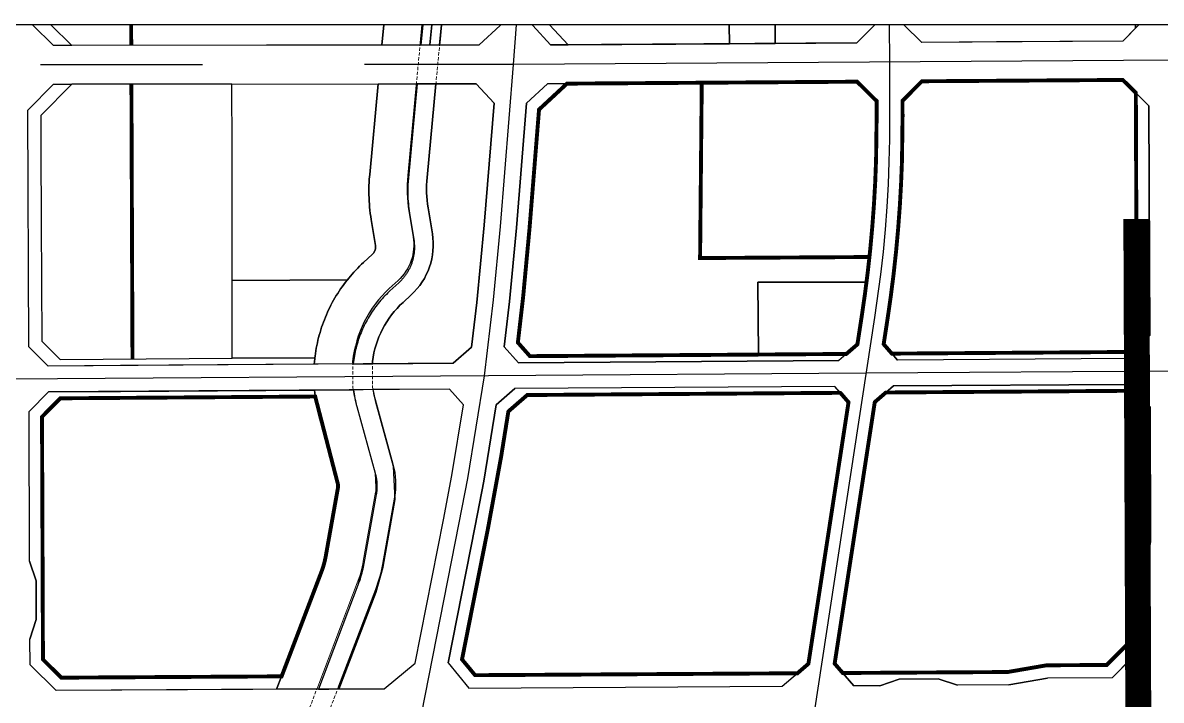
# Model space of a CAD drawing. Header units: inches. Extents: x 14633 to 228805, y -943 to 210487.
# Drawn here: x 216483 to 217361, y 206895 to 207418 of the extents above; entities that cross this region are included whole.
import ezdxf

# ---------------------------------------------------------------- set-up
doc = ezdxf.new("R2010")
doc.units = ezdxf.units.IN
doc.header["$LTSCALE"] = 10
doc.header["$MEASUREMENT"] = 0
doc.linetypes.add('CENTER', pattern=[2, 1.25, -0.25, 0.25, -0.25])
doc.linetypes.add('DASHED', pattern=[0.75, 0.5, -0.25])
for name, color, linetype in [('110kV顺源线', 1, 'Continuous'), ('1河流-岸线', 4, 'Continuous'), ('1道路中线', 7, 'CENTER'), ('1道路红线', 7, 'Continuous'), ('80m线', 7, 'DASHED'), ('B-C2', 220, 'Continuous'), ('B-E1', 151, 'Continuous'), ('B-G12', 102, 'Continuous'), ('B-G22', 122, 'Continuous'), ('B-R21', 51, 'Continuous'), ('B-R22', 21, 'Continuous'), ('B-R24', 72, 'Continuous'), ('bo', 1, 'Continuous'), ('Error_Layer', 7, 'Continuous'), ('g规划电缆隧道', 1, 'Continuous')]:
    doc.layers.add(name, color=color, linetype=linetype)

msp = doc.modelspace()

# ---------------------------------------------------------------- linework, layer by layer
at = {"layer": '110kV顺源线', "color": 8}
msp.add_line((218880.82, 207416.82), (213834.82, 207416.82), dxfattribs=at)
at = {"layer": '1河流-岸线', "color": 8, "linetype": 'DASHED', "lineweight": 5, "ltscale": 0.5}
for p, q in [((216789.7, 207402.93), (216786.88, 207372.93)), ((216804.77, 207402.95), (216801.95, 207372.95)), ((216737.54, 207156.73), (216737.68, 207136.73)), ((216752.81, 207156.84), (216752.95, 207136.84)), ((216710.58, 206905.6), (216695.31, 206865.51)), ((216726.67, 206905.7), (216711.4, 206865.61))]:
    msp.add_line(p, q, dxfattribs=at)
at = {"layer": '1河流-岸线', "color": 8, "lineweight": 5}
for points in [[(216789.7, 207402.93), (216791, 207416.82)], [(216804.77, 207402.95), (216806.07, 207416.82)], [(216710.58, 206905.6), (216732.62, 206963.48)], [(216726.67, 206905.7), (216748.67, 206963.48)]]:
    msp.add_lwpolyline(points, dxfattribs=at)
for points in [[(216737.54, 207156.73, -0.182879), (216765.8, 207213.03), (216772.61, 207219.29, 0.252158), (216784.23, 207252.9), (216780.97, 207272.99, -0.063761), (216780.05, 207300.28), (216786.88, 207372.93)], [(216752.81, 207156.84, -0.176378), (216776.41, 207202.41), (216782.76, 207208.25, 0.252158), (216799.04, 207255.3), (216795.77, 207275.39, -0.063761), (216794.98, 207298.87), (216801.95, 207372.95)], [(216710.58, 206905.6), (216741.13, 206985.83, 0.046861), (216745.74, 207002.5), (216755.24, 207055.76, 0.111846), (216754.48, 207072.31), (216740.26, 207123.88, -0.036857), (216737.72, 207136.73, -0.036857)], [(216726.67, 206905.7), (216755.14, 206980.49, 0.046861), (216760.51, 206999.87), (216769.81, 207052.01, 0.111846), (216768.64, 207077.39), (216754.88, 207127.28, -0.032583), (216752.91, 207136.84, -0.032583)]]:
    msp.add_lwpolyline(points, format="xyb", dxfattribs=at)
at = {"layer": '1道路中线', "color": 8, "ltscale": 50}
msp.add_line((216861.57, 207386.19), (216864.02, 207416.82), dxfattribs=at)
at = {"layer": '1道路中线', "color": 8, "ltscale": 50, "flags": 128}
for points in [[(218371.72, 207396.44), (217371.75, 207389.42), (216861.57, 207386.19), (216471.75, 207385.72), (216292.14, 207385.51), (216285.16, 207385.56), (216278.18, 207385.74), (216271.2, 207386.03), (216264.23, 207386.45), (216257.27, 207386.99), (216250.32, 207387.65), (216243.38, 207388.43), (216236.46, 207389.34), (216229.56, 207390.36), (216222.67, 207391.5), (216215.8, 207392.77), (216208.96, 207394.15), (216202.14, 207395.65), (216195.35, 207397.28), (216188.59, 207399.02), (216181.86, 207400.87), (216175.17, 207402.85), (216168.51, 207404.94), (216158.71, 207408.25), (216134.39, 207416.82)], [(216839.3, 207145.61), (216846.2, 207204.31), (216851.56, 207261.05), (216861.57, 207386.19)], [(216790.58, 206884.25), (216819.84, 207032.09), (216826.33, 207066.4), (216839.36, 207145.61)]]:
    msp.add_lwpolyline(points, dxfattribs=at)
at = {"layer": '1道路中线', "color": 8, "ltscale": 50}
for points in [[(217151.59, 207416.82), (217151.7, 207387.96), (217151.85, 207345.92), (217151.76, 207328.47), (217151.37, 207311.02), (217150.67, 207293.58), (217149.67, 207276.15), (217148.37, 207258.75), (217146.76, 207241.37), (217144.84, 207224.02), (217140.31, 207190.73), (217093.61, 206886.06), (217094.72, 206387.23)], [(218372.67, 207156.38), (217372.7, 207149.36), (217133.71, 207147.68), (216842.32, 207145.63), (216472.71, 207143.04)]]:
    msp.add_lwpolyline(points, dxfattribs=at)
at = {"layer": '1道路红线', "color": 8}
for p, q in [((216506.69, 207400.77), (216490.56, 207416.82)), ((216506.69, 207400.77), (216490.56, 207416.82)), ((216851.43, 207416.13), (216835.23, 207401.16)), ((216851.48, 207416.82), (216851.43, 207416.13)), ((216876.5, 207416.08), (216876.56, 207416.82)), ((216876.5, 207416.08), (216876.56, 207416.82)), ((216890.31, 207401.23), (216876.5, 207416.08)), ((216890.31, 207401.23), (216876.5, 207416.08)), ((217140.52, 207416.82), (217126.64, 207402.8)), ((217140.52, 207416.82), (217126.64, 207402.8)), ((217176.64, 207403.13), (217162.81, 207416.82)), ((217331.69, 207404.16), (217344.22, 207416.82)), ((217126.64, 207402.8), (216890.31, 207401.23)), ((217126.64, 207402.8), (216890.31, 207401.23)), ((217331.69, 207404.16), (217176.64, 207403.13)), ((216835.23, 207401.16), (216506.69, 207400.77)), ((216486.89, 207350.74), (216506.81, 207370.77)), ((216486.89, 207350.74), (216506.81, 207370.77)), ((216506.81, 207370.77), (216832.83, 207371.15)), ((216832.83, 207371.15), (216846.63, 207356.22)), ((216871.71, 207356.16), (216887.9, 207371.21)), ((216887.9, 207371.21), (217126.75, 207372.8)), ((217126.75, 207372.8), (217141.81, 207357.9)), ((217161.81, 207358.03), (217176.75, 207373.13)), ((217331.81, 207374.16), (217176.75, 207373.13)), ((217331.81, 207374.16), (217351.88, 207354.29)), ((216487.61, 207168.14), (216486.89, 207350.74)), ((216487.61, 207168.14), (216486.89, 207350.74)), ((216846.63, 207356.22), (216839.09, 207261.96)), ((217141.81, 207357.9), (217141.85, 207345.88)), ((217161.81, 207358.03), (217161.85, 207345.96)), ((217352.59, 207176.72), (217351.88, 207354.28)), ((217130.43, 207192.25), (217127.01, 207169.97)), ((217150.2, 207189.22), (217147.27, 207170.12)), ((217335.16, 207159.09), (217352.59, 207176.72)), ((216502.67, 207153.25), (216487.61, 207168.14)), ((216502.67, 207153.25), (216487.61, 207168.14)), ((216829.31, 207167.92), (216815.18, 207155.44)), ((216865.43, 207155.8), (216854.53, 207168.1)), ((217127.01, 207169.97), (217112.62, 207157.53)), ((217147.27, 207170.12), (217157.87, 207157.85)), ((217112.62, 207157.53), (216865.43, 207155.8)), ((217335.16, 207159.09), (217157.87, 207157.85)), ((216815.18, 207155.44), (216502.67, 207153.25)), ((217335.24, 207139.09), (217154.8, 207137.83)), ((217335.24, 207139.09), (217352.81, 207121.72)), ((216502.75, 207133.25), (216487.81, 207118.14)), ((216502.75, 207133.25), (216487.81, 207118.14)), ((216812.38, 207135.42), (216502.75, 207133.25)), ((216823.05, 207123.15), (216812.38, 207135.42)), ((216848.36, 207123.32), (216862.67, 207135.78)), ((217109.55, 207137.51), (216862.67, 207135.78)), ((217120.15, 207125.24), (217109.55, 207137.51)), ((217154.8, 207137.83), (217140.41, 207125.38)), ((217120.15, 207125.24), (217089.2, 206923.32)), ((217140.41, 207125.38), (217109.45, 206923.44)), ((217353.22, 207017.61), (217352.81, 207121.72)), ((216488.27, 207002.44), (216487.81, 207118.14)), ((216488.27, 207002.44), (216487.81, 207118.14)), ((216785.67, 206923.82), (216807.59, 207034.57)), ((217353.22, 207017.61), (217348.34, 206988.17)), ((216488.27, 207002.44), (216493.33, 206987.46)), ((216493.33, 206987.46), (216493.45, 206957.46)), ((217348.54, 206937.58), (217348.34, 206988.17)), ((216493.45, 206957.46), (216488.51, 206942.44)), ((216488.59, 206922.45), (216488.51, 206942.44)), ((216488.59, 206922.45), (216488.51, 206942.44)), ((217323.64, 206912.43), (217348.54, 206937.58)), ((216488.59, 206922.45), (216508.67, 206902.56)), ((216488.59, 206922.45), (216508.67, 206902.56)), ((216761.79, 206904.08), (216785.67, 206923.82)), ((216811.18, 206923.97), (216827.3, 206904.47)), ((217069.05, 206905.91), (217089.2, 206923.32)), ((217109.45, 206923.44), (217124.3, 206906.24)), ((217144.3, 206906.36), (217159.24, 206911.45)), ((217159.24, 206911.45), (217189.27, 206911.63)), ((217189.27, 206911.63), (217204.3, 206906.72)), ((217243.81, 206906.96), (217273.81, 206912.14)), ((217323.64, 206912.43), (217273.81, 206912.14)), ((216761.79, 206904.08), (216508.67, 206902.56)), ((216827.3, 206904.47), (217069.05, 206905.91)), ((217144.3, 206906.36), (217124.3, 206906.24)), ((217243.81, 206906.96), (217204.3, 206906.72))]:
    msp.add_line(p, q, dxfattribs=at)
for points in [[(216854.53, 207168.1), (216858.63, 207202.99), (216864.01, 207259.96), (216871.71, 207356.16)], [(217141.85, 207345.88), (217141.41, 207312.62), (217140.75, 207295.36), (217139.78, 207278.11), (217138.51, 207260.88), (217136.94, 207243.67), (217135.07, 207226.49), (217132.9, 207209.35), (217130.43, 207192.25)], [(217150.2, 207189.22), (217152.71, 207206.66), (217154.93, 207224.15), (217156.84, 207241.68), (217158.44, 207259.23), (217159.74, 207276.81), (217160.72, 207294.41), (217161.41, 207312.03), (217161.85, 207345.96)], [(216839.09, 207261.96), (216833.42, 207202.37), (216829.31, 207167.92)], [(216807.59, 207034.57), (216814.03, 207068.65), (216823.05, 207123.15)], [(216811.18, 206923.97), (216832.12, 207029.71), (216838.64, 207064.23), (216848.36, 207123.32)]]:
    msp.add_lwpolyline(points, dxfattribs=at)
at = {"layer": '80m线', "color": 8, "ltscale": 150, "const_width": 3, "flags": 128}
for points in [[(216566.69, 207400.84), (216566.63, 207416.82)], [(216567.65, 207158.7), (216566.81, 207370.84)]]:
    msp.add_lwpolyline(points, dxfattribs=at)
at = {"layer": 'B-C2', "color": 8}
msp.add_lwpolyline([(217341.64, 207416.82), (217341.65, 207414.22), (217331.69, 207404.16), (217234.43, 207403.51), (217176.64, 207403.13), (217162.81, 207416.82)], dxfattribs=at)
at = {"layer": 'B-E1', "color": 8}
for points in [[(216791, 207416.82), (216789.54, 207401.27), (216797.08, 207401.28), (216798.54, 207416.82)], [(216798.54, 207416.82), (216797.08, 207401.28), (216804.61, 207401.29), (216806.07, 207416.82)]]:
    msp.add_lwpolyline(points, dxfattribs=at)
for points in [[(216801.77, 207371.12), (216786.71, 207371.1), (216780.05, 207300.28, 0.063761), (216780.97, 207272.99), (216784.23, 207252.9, -0.252158), (216772.61, 207219.29), (216765.8, 207213.03, 0.182879), (216737.54, 207156.73), (216737.55, 207154.9), (216752.82, 207155), (216752.81, 207156.84, -0.176378), (216776.41, 207202.41), (216782.76, 207208.25, 0.252158), (216799.04, 207255.3), (216795.77, 207275.39, -0.063761), (216794.98, 207298.87)], [(216738.2, 207134.9, 0.036857), (216740.74, 207122.05), (216754.96, 207070.48), (216755.73, 207053.93), (216746.23, 207000.67), (216741.61, 206984), (216711.06, 206903.77), (216719.11, 206903.82), (216727.15, 206903.87), (216755.63, 206978.66), (216760.99, 206998.04), (216770.29, 207050.18), (216769.12, 207075.56), (216755.37, 207125.45), (216753.39, 207135.01), (216745.75, 207134.95)]]:
    msp.add_lwpolyline(points, format="xyb", close=True, dxfattribs=at)
at = {"layer": 'B-G12', "color": 8}
for points in [[(216504.73, 207416.82), (216520.85, 207400.78), (216506.69, 207400.77), (216490.56, 207416.82)], [(216791.66, 207416.82), (216790.18, 207401.1), (216760.04, 207401.07), (216761.52, 207416.82)], [(216806.07, 207416.82), (216804.77, 207402.95), (216804.59, 207401.12), (216835.23, 207401.16), (216851.43, 207416.13), (216851.48, 207416.82)], [(216876.56, 207416.82), (216876.5, 207416.08), (216890.31, 207401.23), (216903.87, 207401.32), (216889.47, 207416.82)]]:
    msp.add_lwpolyline(points, dxfattribs=at)
for points in [[(216520.93, 207370.78), (216496.91, 207346.63), (216497.01, 207320.84), (216497.23, 207264.18), (216497.6, 207172.33), (216511.77, 207158.31), (216644.68, 207159.25), (216708.37, 207159.69), (216708.27, 207158.83), (216708.06, 207156.76), (216707.88, 207154.69), (216558.3, 207153.64), (216502.67, 207153.25), (216487.61, 207168.14), (216486.89, 207350.74), (216506.81, 207370.77)], [(216787.36, 207371.1), (216780.53, 207298.45), (216780.29, 207295.47), (216780.19, 207293.6), (216780.11, 207291.72), (216780.07, 207289.85), (216780.06, 207287.97), (216780.08, 207286.09), (216780.14, 207284.22), (216780.23, 207282.34), (216780.35, 207280.47), (216780.51, 207278.6), (216780.69, 207276.74), (216780.91, 207274.87), (216781.16, 207273.01), (216781.45, 207271.16), (216784.71, 207251.07), (216784.87, 207250.03), (216784.95, 207249.38), (216785.02, 207248.73), (216785.08, 207248.07), (216785.12, 207247.42), (216785.16, 207246.77), (216785.18, 207246.11), (216785.19, 207245.46), (216785.2, 207244.81), (216785.19, 207244.15), (216785.16, 207243.5), (216785.13, 207242.84), (216785.09, 207242.19), (216785.03, 207241.54), (216784.96, 207240.89), (216784.89, 207240.24), (216784.8, 207239.59), (216784.7, 207238.94), (216784.58, 207238.3), (216784.46, 207237.66), (216784.32, 207237.01), (216784.18, 207236.38), (216784.02, 207235.74), (216783.85, 207235.11), (216783.67, 207234.48), (216783.48, 207233.85), (216783.28, 207233.23), (216783.07, 207232.61), (216782.85, 207232), (216782.62, 207231.38), (216782.37, 207230.78), (216782.12, 207230.17), (216781.85, 207229.58), (216781.58, 207228.98), (216781.29, 207228.39), (216780.99, 207227.81), (216780.69, 207227.23), (216780.37, 207226.66), (216780.05, 207226.09), (216779.71, 207225.53), (216779.36, 207224.97), (216779.01, 207224.42), (216778.64, 207223.88), (216778.27, 207223.34), (216777.89, 207222.81), (216777.49, 207222.29), (216777.09, 207221.77), (216776.68, 207221.26), (216776.26, 207220.76), (216775.83, 207220.27), (216775.4, 207219.78), (216774.95, 207219.3), (216774.5, 207218.83), (216774.03, 207218.36), (216773.56, 207217.91), (216773.09, 207217.46), (216766.28, 207211.2), (216764.64, 207209.65), (216763.53, 207208.56), (216762.45, 207207.45), (216761.38, 207206.32), (216760.33, 207205.18), (216759.3, 207204.01), (216758.3, 207202.83), (216757.31, 207201.63), (216756.34, 207200.41), (216755.4, 207199.18), (216754.48, 207197.93), (216753.58, 207196.66), (216752.7, 207195.38), (216751.84, 207194.09), (216751.01, 207192.78), (216750.2, 207191.45), (216749.41, 207190.11), (216748.65, 207188.76), (216747.91, 207187.39), (216747.19, 207186.01), (216746.5, 207184.62), (216745.84, 207183.22), (216745.19, 207181.81), (216744.57, 207180.38), (216743.98, 207178.95), (216743.41, 207177.5), (216742.87, 207176.04), (216742.36, 207174.58), (216741.86, 207173.11), (216741.4, 207171.62), (216740.96, 207170.13), (216740.55, 207168.64), (216740.16, 207167.13), (216739.8, 207165.62), (216739.46, 207164.1), (216739.16, 207162.58), (216738.88, 207161.05), (216738.62, 207159.52), (216738.39, 207157.98), (216738.19, 207156.44), (216738.02, 207154.9), (216707.88, 207154.69), (216708.06, 207156.76), (216708.27, 207158.83), (216708.37, 207159.69), (216708.51, 207160.89), (216708.8, 207162.94), (216709.12, 207165), (216709.47, 207167.04), (216709.86, 207169.08), (216710.29, 207171.12), (216710.75, 207173.14), (216711.24, 207175.16), (216711.78, 207177.17), (216712.34, 207179.16), (216712.94, 207181.15), (216713.58, 207183.13), (216714.25, 207185.09), (216714.95, 207187.05), (216715.69, 207188.99), (216716.47, 207190.92), (216717.27, 207192.83), (216718.11, 207194.73), (216718.98, 207196.62), (216719.89, 207198.49), (216720.82, 207200.34), (216721.79, 207202.18), (216722.8, 207204), (216723.83, 207205.8), (216724.89, 207207.58), (216725.99, 207209.35), (216727.11, 207211.09), (216728.27, 207212.82), (216729.46, 207214.52), (216730.67, 207216.2), (216731.92, 207217.87), (216733.19, 207219.51), (216733.48, 207219.87), (216734.49, 207221.13), (216735.82, 207222.72), (216737.18, 207224.29), (216738.57, 207225.84), (216739.98, 207227.36), (216741.42, 207228.86), (216742.88, 207230.33), (216744.37, 207231.78), (216745.97, 207233.28), (216752.78, 207239.54), (216752.96, 207239.72), (216753.15, 207239.91), (216753.32, 207240.1), (216753.49, 207240.3), (216753.66, 207240.5), (216753.81, 207240.72), (216753.96, 207240.93), (216754.1, 207241.15), (216754.23, 207241.38), (216754.36, 207241.61), (216754.47, 207241.84), (216754.58, 207242.08), (216754.68, 207242.32), (216754.77, 207242.57), (216754.85, 207242.82), (216754.93, 207243.07), (216754.99, 207243.32), (216755.05, 207243.58), (216755.1, 207243.84), (216755.13, 207244.09), (216755.16, 207244.35), (216755.18, 207244.62), (216755.19, 207244.88), (216755.2, 207245.14), (216755.19, 207245.4), (216755.17, 207245.66), (216755.15, 207245.92), (216755.1, 207246.26), (216751.84, 207266.35), (216751.47, 207268.72), (216751.15, 207271.1), (216750.87, 207273.48), (216750.63, 207275.87), (216750.43, 207278.26), (216750.28, 207280.66), (216750.16, 207283.05), (216750.09, 207285.45), (216750.06, 207287.85), (216750.07, 207290.25), (216750.13, 207292.65), (216750.22, 207295.05), (216750.36, 207297.45), (216750.66, 207301.26), (216757.22, 207371.06)], [(216881.37, 207351.48), (216902.7, 207371.31), (216887.9, 207371.21), (216871.71, 207356.16), (216864.01, 207259.96), (216858.63, 207202.99), (216854.53, 207168.1), (216865.43, 207155.8), (217112.62, 207157.53), (217118.45, 207162.57), (216874.3, 207160.86), (216864.99, 207171.38), (216868.58, 207201.93), (216873.97, 207259.09)], [(217342.63, 207166.65), (217335.16, 207159.09), (217157.87, 207157.85), (217153.58, 207162.82), (217333.06, 207164.08), (217342.6, 207173.73)], [(217335.24, 207139.09), (217342.77, 207131.65), (217342.8, 207124.59), (217333.2, 207134.08), (217148.97, 207132.79), (217154.8, 207137.83)], [(216708.05, 207134.69), (216708.29, 207132.41), (216708.54, 207130.35), (216708.63, 207129.69), (216511.94, 207128.31), (216497.83, 207114.05), (216498.57, 206926.63), (216512.76, 206912.59), (216682.71, 206913.6), (216678.89, 206903.58), (216508.67, 206902.56), (216488.59, 206922.45), (216488.51, 206942.44), (216493.45, 206957.46), (216493.33, 206987.46), (216488.27, 207002.44), (216487.81, 207118.14), (216502.75, 207133.25), (216558.3, 207133.64)], [(216738.2, 207134.9), (216738.5, 207132.68), (216738.74, 207131.15), (216739.01, 207129.62), (216739.3, 207128.09), (216739.62, 207126.57), (216739.97, 207125.06), (216740.34, 207123.55), (216740.74, 207122.05), (216754.96, 207070.48), (216755.21, 207069.52), (216755.36, 207068.88), (216755.51, 207068.24), (216755.63, 207067.6), (216755.75, 207066.96), (216755.86, 207066.31), (216755.95, 207065.66), (216756.04, 207065.01), (216756.11, 207064.36), (216756.17, 207063.71), (216756.22, 207063.06), (216756.26, 207062.4), (216756.29, 207061.75), (216756.3, 207061.1), (216756.31, 207060.44), (216756.3, 207059.79), (216756.28, 207059.13), (216756.25, 207058.48), (216756.21, 207057.83), (216756.16, 207057.17), (216756.1, 207056.52), (216756.02, 207055.87), (216755.93, 207055.22), (216755.84, 207054.58), (216755.73, 207053.93), (216746.23, 207000.67), (216745.69, 206997.93), (216745.35, 206996.35), (216744.98, 206994.78), (216744.58, 206993.21), (216744.15, 206991.66), (216743.7, 206990.11), (216743.21, 206988.57), (216742.71, 206987.03), (216742.17, 206985.51), (216741.61, 206984), (216711.06, 206903.77), (216678.89, 206903.58), (216682.71, 206913.6), (216713.57, 206994.67), (216713.95, 206995.7), (216714.31, 206996.72), (216714.66, 206997.76), (216714.98, 206998.8), (216715.29, 206999.85), (216715.58, 207000.9), (216715.85, 207001.96), (216716.1, 207003.02), (216716.33, 207004.08), (216716.69, 207005.94), (216726.19, 207059.2), (216726.23, 207059.46), (216726.27, 207059.72), (216726.29, 207059.98), (216726.3, 207060.24), (216726.31, 207060.5), (216726.31, 207060.76), (216726.29, 207061.02), (216726.27, 207061.29), (216726.24, 207061.55), (216726.2, 207061.8), (216726.15, 207062.06), (216726.04, 207062.51), (216711.82, 207114.07), (216711.29, 207116.08), (216710.79, 207118.1), (216710.32, 207120.12), (216709.9, 207122.15), (216709.5, 207124.19), (216709.14, 207126.24), (216708.82, 207128.29), (216708.63, 207129.69), (216708.54, 207130.35), (216708.29, 207132.41), (216708.05, 207134.69)], [(216838.64, 207064.23), (216832.12, 207029.71), (216811.18, 206923.97), (216827.3, 206904.47), (217069.05, 206905.91), (217080.71, 206915.98), (216831.99, 206914.5), (216821.92, 206926.68), (216841.93, 207027.81), (216848.48, 207062.49), (216857.64, 207118.14), (216872.23, 207130.84), (217113.85, 207132.54), (217109.55, 207137.51), (216862.67, 207135.78), (216848.36, 207123.32)], [(217338.58, 206927.52), (217323.64, 206912.43), (217273.81, 206912.14), (217243.81, 206906.96), (217204.3, 206906.72), (217189.27, 206911.63), (217159.24, 206911.45), (217144.3, 206906.36), (217124.3, 206906.24), (217115.71, 206916.19), (217242.92, 206916.95), (217272.92, 206922.13), (217319.44, 206922.41), (217338.52, 206941.68)]]:
    msp.add_lwpolyline(points, close=True, dxfattribs=at)
for points in [[(216846.63, 207356.22), (216832.83, 207371.15), (216801.77, 207371.12), (216794.98, 207298.87, 0.063761), (216795.77, 207275.39), (216799.04, 207255.3, -0.252158), (216782.76, 207208.25), (216776.41, 207202.41, 0.176378), (216752.81, 207156.84), (216752.82, 207155), (216815.18, 207155.44), (216829.31, 207167.92), (216833.42, 207202.37), (216839.09, 207261.96)], [(216823.05, 207123.15), (216812.38, 207135.42), (216753.18, 207135.01, 0.026405), (216754.88, 207127.28), (216768.64, 207077.39, -0.111846), (216769.81, 207052.01), (216760.51, 206999.87, -0.046861), (216755.14, 206980.49), (216726.67, 206905.7), (216725.97, 206903.86), (216761.79, 206904.08), (216785.67, 206923.82), (216807.59, 207034.57), (216814.03, 207068.65)]]:
    msp.add_lwpolyline(points, format="xyb", close=True, dxfattribs=at)
at = {"layer": 'B-G22', "color": 8}
msp.add_lwpolyline([(217344.22, 207416.82), (217341.65, 207414.22), (217341.64, 207416.82)], dxfattribs=at)
for points in [[(217341.85, 207364.22), (217351.88, 207354.29), (217352.59, 207176.72), (217342.63, 207166.65), (217342.6, 207173.73)], [(217342.8, 207124.59), (217342.77, 207131.65), (217352.81, 207121.72), (217353.22, 207017.61), (217348.34, 206988.17), (217348.54, 206937.58), (217338.58, 206927.52), (217338.52, 206941.68), (217338.33, 206988.98), (217343.22, 207018.42)]]:
    msp.add_lwpolyline(points, close=True, dxfattribs=at)
at = {"layer": 'B-R21', "color": 8}
msp.add_lwpolyline([(216761.52, 207416.82), (216760.04, 207401.07), (216520.85, 207400.78), (216504.73, 207416.82)], dxfattribs=at)
for points in [[(216644.49, 207320.93), (216644.43, 207370.93), (216520.93, 207370.78), (216496.91, 207346.63), (216497.01, 207320.84), (216497.23, 207264.18), (216497.6, 207172.33), (216511.77, 207158.31), (216644.68, 207159.25), (216644.61, 207219.25)], [(217050.6, 207162.1), (217050.21, 207217.9), (217133.98, 207217.92), (217133.98, 207217.92), (217135.07, 207226.49), (217136.94, 207243.67), (217138.51, 207260.88), (217139.78, 207278.11), (217140.75, 207295.36), (217141.41, 207312.62), (217141.85, 207345.88), (217141.81, 207357.9), (217126.75, 207372.8), (216902.7, 207371.31), (216881.37, 207351.48), (216873.97, 207259.09), (216868.58, 207201.93), (216864.99, 207171.38), (216874.3, 207160.86)], [(217331.81, 207374.16), (217341.85, 207364.22), (217342.6, 207173.73), (217333.06, 207164.08), (217153.58, 207162.82), (217147.27, 207170.12), (217150.2, 207189.22), (217152.71, 207206.66), (217154.93, 207224.15), (217156.84, 207241.68), (217158.44, 207259.23), (217159.74, 207276.81), (217160.72, 207294.41), (217161.41, 207312.03), (217161.85, 207345.96), (217161.81, 207358.03), (217176.75, 207373.13)], [(216872.23, 207130.84), (216857.64, 207118.14), (216848.48, 207062.49), (216841.93, 207027.81), (216821.92, 206926.68), (216831.99, 206914.5), (217080.71, 206915.98), (217089.2, 206923.32), (217120.15, 207125.24), (217113.85, 207132.54)], [(217148.97, 207132.79), (217333.2, 207134.08), (217342.8, 207124.59), (217343.22, 207018.42), (217338.33, 206988.98), (217338.52, 206941.68), (217319.44, 206922.41), (217272.92, 206922.13), (217242.92, 206916.95), (217115.71, 206916.19), (217109.45, 206923.44), (217140.41, 207125.38)], [(216682.71, 206913.6), (216512.76, 206912.59), (216498.57, 206926.63), (216497.83, 207114.05), (216511.94, 207128.31), (216708.63, 207129.69), (216708.82, 207128.29), (216709.14, 207126.24), (216709.5, 207124.19), (216709.9, 207122.15), (216710.32, 207120.12), (216710.79, 207118.1), (216711.29, 207116.08), (216711.82, 207114.07), (216726.04, 207062.51), (216726.15, 207062.06), (216726.2, 207061.8), (216726.24, 207061.55), (216726.27, 207061.29), (216726.29, 207061.02), (216726.31, 207060.76), (216726.31, 207060.5), (216726.3, 207060.24), (216726.29, 207059.98), (216726.27, 207059.72), (216726.23, 207059.46), (216726.19, 207059.2), (216716.69, 207005.94), (216716.33, 207004.08), (216716.1, 207003.02), (216715.85, 207001.96), (216715.58, 207000.9), (216715.29, 206999.85), (216714.98, 206998.8), (216714.66, 206997.76), (216714.31, 206996.72), (216713.95, 206995.7), (216713.57, 206994.67)]]:
    msp.add_lwpolyline(points, close=True, dxfattribs=at)
at = {"layer": 'B-R22', "color": 8}
for points in [[(216889.47, 207416.82), (216903.87, 207401.32), (217028.25, 207402.14), (217028.15, 207416.82)], [(217028.15, 207416.82), (217028.25, 207402.14), (217063.49, 207402.38), (217063.43, 207416.82)], [(217063.43, 207416.82), (217063.49, 207402.38), (217126.64, 207402.8), (217140.52, 207416.82)]]:
    msp.add_lwpolyline(points, dxfattribs=at)
msp.add_lwpolyline([(217118.45, 207162.57), (217127.01, 207169.97), (217133.98, 207217.92), (217050.21, 207217.9), (217050.6, 207162.1)], close=True, dxfattribs=at)
at = {"layer": 'B-R24', "color": 8}
for points in [[(216757.22, 207371.06), (216750.66, 207301.26), (216750.36, 207297.45), (216750.22, 207295.05), (216750.13, 207292.65), (216750.07, 207290.25), (216750.06, 207287.85), (216750.09, 207285.45), (216750.16, 207283.05), (216750.28, 207280.66), (216750.43, 207278.26), (216750.63, 207275.87), (216750.87, 207273.48), (216751.15, 207271.1), (216751.47, 207268.72), (216751.84, 207266.35), (216755.1, 207246.26), (216755.15, 207245.92), (216755.17, 207245.66), (216755.19, 207245.4), (216755.2, 207245.14), (216755.19, 207244.88), (216755.18, 207244.62), (216755.16, 207244.35), (216755.13, 207244.09), (216755.1, 207243.84), (216755.05, 207243.58), (216754.99, 207243.32), (216754.93, 207243.07), (216754.85, 207242.82), (216754.77, 207242.57), (216754.68, 207242.32), (216754.58, 207242.08), (216754.47, 207241.84), (216754.36, 207241.61), (216754.23, 207241.38), (216754.1, 207241.15), (216753.96, 207240.93), (216753.81, 207240.72), (216753.66, 207240.5), (216753.49, 207240.3), (216753.32, 207240.1), (216753.15, 207239.91), (216752.96, 207239.72), (216752.78, 207239.54), (216745.97, 207233.28), (216744.37, 207231.78), (216742.88, 207230.33), (216741.42, 207228.86), (216739.98, 207227.36), (216738.57, 207225.84), (216737.18, 207224.29), (216735.82, 207222.72), (216734.49, 207221.13), (216733.48, 207219.87), (216644.61, 207219.25), (216644.49, 207320.93), (216644.43, 207370.93)], [(216733.48, 207219.87), (216733.19, 207219.51), (216731.92, 207217.87), (216730.67, 207216.2), (216729.46, 207214.52), (216728.27, 207212.82), (216727.11, 207211.09), (216725.99, 207209.35), (216724.89, 207207.58), (216723.83, 207205.8), (216722.8, 207204), (216721.79, 207202.18), (216720.82, 207200.34), (216719.89, 207198.49), (216718.98, 207196.62), (216718.11, 207194.73), (216717.27, 207192.83), (216716.47, 207190.92), (216715.69, 207188.99), (216714.95, 207187.05), (216714.25, 207185.09), (216713.58, 207183.13), (216712.94, 207181.15), (216712.34, 207179.16), (216711.78, 207177.17), (216711.24, 207175.16), (216710.75, 207173.14), (216710.29, 207171.12), (216709.86, 207169.08), (216709.47, 207167.04), (216709.12, 207165), (216708.8, 207162.94), (216708.51, 207160.89), (216708.37, 207159.69), (216644.68, 207159.25), (216644.61, 207219.25)]]:
    msp.add_lwpolyline(points, close=True, dxfattribs=at)
at = {"layer": 'bo', "color": 8, "const_width": 3, "flags": 128}
for points in [[(217006.91, 207372), (217005.61, 207236.62), (217005.61, 207236.62), (217136.29, 207237.42), (217136.29, 207237.42), (217135.07, 207226.49), (217135.07, 207226.49), (217132.9, 207209.35), (217132.9, 207209.35), (217130.43, 207192.25), (217130.43, 207192.25), (217127.01, 207169.97), (217127.01, 207169.97), (217118.45, 207162.57), (217118.45, 207162.57), (216874.3, 207160.86), (216874.3, 207160.86), (216865.02, 207171.35), (216865.02, 207171.35), (216869.06, 207206.41), (216869.06, 207206.41), (216873.98, 207259.17), (216873.98, 207259.17), (216881.35, 207351.29), (216881.35, 207351.29), (216902.89, 207371.31), (216902.89, 207371.31), (217006.91, 207372)], [(217126.75, 207372.8), (217141.81, 207357.9), (217141.81, 207357.9), (217141.85, 207345.88), (217141.85, 207345.88), (217141.41, 207312.62), (217141.41, 207312.62), (217140.75, 207295.36), (217140.75, 207295.36), (217139.78, 207278.11), (217139.78, 207278.11), (217138.51, 207260.88), (217138.51, 207260.88), (217136.94, 207243.67), (217136.94, 207243.67), (217136.29, 207237.42), (217136.29, 207237.42), (217005.61, 207236.62), (217005.61, 207236.62), (217006.91, 207372), (217006.91, 207372), (217126.75, 207372.8)], [(217331.81, 207374.16), (217341.85, 207364.22), (217341.85, 207364.22), (217342.6, 207173.73), (217342.6, 207173.73), (217333.06, 207164.08), (217333.06, 207164.08), (217153.58, 207162.82), (217153.58, 207162.82), (217147.27, 207170.12), (217147.27, 207170.12), (217150.2, 207189.22), (217150.2, 207189.22), (217152.71, 207206.66), (217152.71, 207206.66), (217154.93, 207224.15), (217154.93, 207224.15), (217156.84, 207241.68), (217156.84, 207241.68), (217158.44, 207259.23), (217158.44, 207259.23), (217159.74, 207276.81), (217159.74, 207276.81), (217160.72, 207294.41), (217160.72, 207294.41), (217161.41, 207312.03), (217161.41, 207312.03), (217161.85, 207345.96), (217161.85, 207345.96), (217161.81, 207358.03), (217161.81, 207358.03), (217176.75, 207373.13), (217176.75, 207373.13), (217331.81, 207374.16)], [(217120.15, 207125.24), (217089.2, 206923.32), (217089.2, 206923.32), (217080.71, 206915.98), (217080.71, 206915.98), (216831.99, 206914.5), (216831.99, 206914.5), (216821.92, 206926.68), (216821.92, 206926.68), (216841.93, 207027.77), (216841.93, 207027.77), (216852.12, 207083.34), (216852.12, 207083.34), (216857.7, 207118.19), (216857.7, 207118.19), (216872.23, 207130.84), (216872.23, 207130.84), (217113.85, 207132.54), (217113.85, 207132.54), (217120.15, 207125.24)], [(217148.97, 207132.79), (217333.2, 207134.08), (217333.2, 207134.08), (217342.8, 207124.59), (217342.8, 207124.59), (217343.22, 207018.42), (217343.22, 207018.42), (217338.33, 206988.98), (217338.33, 206988.98), (217338.52, 206941.68), (217338.52, 206941.68), (217319.44, 206922.41), (217319.44, 206922.41), (217272.92, 206922.13), (217272.92, 206922.13), (217242.92, 206916.95), (217242.92, 206916.95), (217115.71, 206916.19), (217115.71, 206916.19), (217109.45, 206923.44), (217109.45, 206923.44), (217140.41, 207125.38), (217140.41, 207125.38), (217148.97, 207132.79)]]:
    msp.add_lwpolyline(points, close=True, dxfattribs=at)
msp.add_lwpolyline([(216498.57, 206926.63), (216497.83, 207114.05), (216511.94, 207128.31), (216708.62, 207129.69), (216726.04, 207062.51, -0.103947), (216726.19, 207059.2), (216716.69, 207005.94, -0.046859), (216713.57, 206994.67), (216682.71, 206913.6), (216512.76, 206912.59)], format="xyb", close=True, dxfattribs=at)
at = {"layer": 'Error_Layer', "color": 8}
for points in [[(216504.73, 207416.82), (216520.85, 207400.78), (216506.69, 207400.77), (216490.56, 207416.82)], [(216761.52, 207416.82), (216760.04, 207401.07), (216520.85, 207400.78), (216504.73, 207416.82)], [(216791.66, 207416.82), (216790.18, 207401.1), (216760.04, 207401.07), (216761.52, 207416.82)], [(216791, 207416.82), (216789.54, 207401.27), (216797.08, 207401.28), (216798.54, 207416.82)], [(216798.54, 207416.82), (216797.08, 207401.28), (216804.61, 207401.29), (216806.07, 207416.82)], [(216806.07, 207416.82), (216804.77, 207402.95), (216804.59, 207401.12), (216835.23, 207401.16), (216851.43, 207416.13), (216851.48, 207416.82)], [(216876.56, 207416.82), (216876.5, 207416.08), (216890.31, 207401.23), (216903.87, 207401.32), (216889.47, 207416.82)], [(216889.47, 207416.82), (216903.87, 207401.32), (217028.25, 207402.14), (217028.15, 207416.82)], [(217028.15, 207416.82), (217028.25, 207402.14), (217063.49, 207402.38), (217063.43, 207416.82)], [(217063.43, 207416.82), (217063.49, 207402.38), (217126.64, 207402.8), (217140.52, 207416.82)], [(217341.64, 207416.82), (217341.65, 207414.22), (217331.69, 207404.16), (217234.43, 207403.51), (217176.64, 207403.13), (217162.81, 207416.82)], [(217344.22, 207416.82), (217341.65, 207414.22), (217341.64, 207416.82)]]:
    msp.add_lwpolyline(points, dxfattribs=at)
for points in [[(216520.93, 207370.78), (216496.91, 207346.63), (216497.01, 207320.84), (216497.23, 207264.18), (216497.6, 207172.33), (216511.77, 207158.31), (216644.68, 207159.25), (216708.37, 207159.69), (216708.27, 207158.83), (216708.06, 207156.76), (216707.88, 207154.69), (216558.3, 207153.64), (216502.67, 207153.25), (216487.61, 207168.14), (216486.89, 207350.74), (216506.81, 207370.77)], [(216644.49, 207320.93), (216644.43, 207370.93), (216520.93, 207370.78), (216496.91, 207346.63), (216497.01, 207320.84), (216497.23, 207264.18), (216497.6, 207172.33), (216511.77, 207158.31), (216644.68, 207159.25), (216644.61, 207219.25)], [(216757.22, 207371.06), (216750.66, 207301.26), (216750.36, 207297.45), (216750.22, 207295.05), (216750.13, 207292.65), (216750.07, 207290.25), (216750.06, 207287.85), (216750.09, 207285.45), (216750.16, 207283.05), (216750.28, 207280.66), (216750.43, 207278.26), (216750.63, 207275.87), (216750.87, 207273.48), (216751.15, 207271.1), (216751.47, 207268.72), (216751.84, 207266.35), (216755.1, 207246.26), (216755.15, 207245.92), (216755.17, 207245.66), (216755.19, 207245.4), (216755.2, 207245.14), (216755.19, 207244.88), (216755.18, 207244.62), (216755.16, 207244.35), (216755.13, 207244.09), (216755.1, 207243.84), (216755.05, 207243.58), (216754.99, 207243.32), (216754.93, 207243.07), (216754.85, 207242.82), (216754.77, 207242.57), (216754.68, 207242.32), (216754.58, 207242.08), (216754.47, 207241.84), (216754.36, 207241.61), (216754.23, 207241.38), (216754.1, 207241.15), (216753.96, 207240.93), (216753.81, 207240.72), (216753.66, 207240.5), (216753.49, 207240.3), (216753.32, 207240.1), (216753.15, 207239.91), (216752.96, 207239.72), (216752.78, 207239.54), (216745.97, 207233.28), (216744.37, 207231.78), (216742.88, 207230.33), (216741.42, 207228.86), (216739.98, 207227.36), (216738.57, 207225.84), (216737.18, 207224.29), (216735.82, 207222.72), (216734.49, 207221.13), (216733.48, 207219.87), (216644.61, 207219.25), (216644.49, 207320.93), (216644.43, 207370.93)], [(216787.36, 207371.1), (216780.53, 207298.45), (216780.29, 207295.47), (216780.19, 207293.6), (216780.11, 207291.72), (216780.07, 207289.85), (216780.06, 207287.97), (216780.08, 207286.09), (216780.14, 207284.22), (216780.23, 207282.34), (216780.35, 207280.47), (216780.51, 207278.6), (216780.69, 207276.74), (216780.91, 207274.87), (216781.16, 207273.01), (216781.45, 207271.16), (216784.71, 207251.07), (216784.87, 207250.03), (216784.95, 207249.38), (216785.02, 207248.73), (216785.08, 207248.07), (216785.12, 207247.42), (216785.16, 207246.77), (216785.18, 207246.11), (216785.19, 207245.46), (216785.2, 207244.81), (216785.19, 207244.15), (216785.16, 207243.5), (216785.13, 207242.84), (216785.09, 207242.19), (216785.03, 207241.54), (216784.96, 207240.89), (216784.89, 207240.24), (216784.8, 207239.59), (216784.7, 207238.94), (216784.58, 207238.3), (216784.46, 207237.66), (216784.32, 207237.01), (216784.18, 207236.38), (216784.02, 207235.74), (216783.85, 207235.11), (216783.67, 207234.48), (216783.48, 207233.85), (216783.28, 207233.23), (216783.07, 207232.61), (216782.85, 207232), (216782.62, 207231.38), (216782.37, 207230.78), (216782.12, 207230.17), (216781.85, 207229.58), (216781.58, 207228.98), (216781.29, 207228.39), (216780.99, 207227.81), (216780.69, 207227.23), (216780.37, 207226.66), (216780.05, 207226.09), (216779.71, 207225.53), (216779.36, 207224.97), (216779.01, 207224.42), (216778.64, 207223.88), (216778.27, 207223.34), (216777.89, 207222.81), (216777.49, 207222.29), (216777.09, 207221.77), (216776.68, 207221.26), (216776.26, 207220.76), (216775.83, 207220.27), (216775.4, 207219.78), (216774.95, 207219.3), (216774.5, 207218.83), (216774.03, 207218.36), (216773.56, 207217.91), (216773.09, 207217.46), (216766.28, 207211.2), (216764.64, 207209.65), (216763.53, 207208.56), (216762.45, 207207.45), (216761.38, 207206.32), (216760.33, 207205.18), (216759.3, 207204.01), (216758.3, 207202.83), (216757.31, 207201.63), (216756.34, 207200.41), (216755.4, 207199.18), (216754.48, 207197.93), (216753.58, 207196.66), (216752.7, 207195.38), (216751.84, 207194.09), (216751.01, 207192.78), (216750.2, 207191.45), (216749.41, 207190.11), (216748.65, 207188.76), (216747.91, 207187.39), (216747.19, 207186.01), (216746.5, 207184.62), (216745.84, 207183.22), (216745.19, 207181.81), (216744.57, 207180.38), (216743.98, 207178.95), (216743.41, 207177.5), (216742.87, 207176.04), (216742.36, 207174.58), (216741.86, 207173.11), (216741.4, 207171.62), (216740.96, 207170.13), (216740.55, 207168.64), (216740.16, 207167.13), (216739.8, 207165.62), (216739.46, 207164.1), (216739.16, 207162.58), (216738.88, 207161.05), (216738.62, 207159.52), (216738.39, 207157.98), (216738.19, 207156.44), (216738.02, 207154.9), (216707.88, 207154.69), (216708.06, 207156.76), (216708.27, 207158.83), (216708.37, 207159.69), (216708.51, 207160.89), (216708.8, 207162.94), (216709.12, 207165), (216709.47, 207167.04), (216709.86, 207169.08), (216710.29, 207171.12), (216710.75, 207173.14), (216711.24, 207175.16), (216711.78, 207177.17), (216712.34, 207179.16), (216712.94, 207181.15), (216713.58, 207183.13), (216714.25, 207185.09), (216714.95, 207187.05), (216715.69, 207188.99), (216716.47, 207190.92), (216717.27, 207192.83), (216718.11, 207194.73), (216718.98, 207196.62), (216719.89, 207198.49), (216720.82, 207200.34), (216721.79, 207202.18), (216722.8, 207204), (216723.83, 207205.8), (216724.89, 207207.58), (216725.99, 207209.35), (216727.11, 207211.09), (216728.27, 207212.82), (216729.46, 207214.52), (216730.67, 207216.2), (216731.92, 207217.87), (216733.19, 207219.51), (216733.48, 207219.87), (216734.49, 207221.13), (216735.82, 207222.72), (216737.18, 207224.29), (216738.57, 207225.84), (216739.98, 207227.36), (216741.42, 207228.86), (216742.88, 207230.33), (216744.37, 207231.78), (216745.97, 207233.28), (216752.78, 207239.54), (216752.96, 207239.72), (216753.15, 207239.91), (216753.32, 207240.1), (216753.49, 207240.3), (216753.66, 207240.5), (216753.81, 207240.72), (216753.96, 207240.93), (216754.1, 207241.15), (216754.23, 207241.38), (216754.36, 207241.61), (216754.47, 207241.84), (216754.58, 207242.08), (216754.68, 207242.32), (216754.77, 207242.57), (216754.85, 207242.82), (216754.93, 207243.07), (216754.99, 207243.32), (216755.05, 207243.58), (216755.1, 207243.84), (216755.13, 207244.09), (216755.16, 207244.35), (216755.18, 207244.62), (216755.19, 207244.88), (216755.2, 207245.14), (216755.19, 207245.4), (216755.17, 207245.66), (216755.15, 207245.92), (216755.1, 207246.26), (216751.84, 207266.35), (216751.47, 207268.72), (216751.15, 207271.1), (216750.87, 207273.48), (216750.63, 207275.87), (216750.43, 207278.26), (216750.28, 207280.66), (216750.16, 207283.05), (216750.09, 207285.45), (216750.06, 207287.85), (216750.07, 207290.25), (216750.13, 207292.65), (216750.22, 207295.05), (216750.36, 207297.45), (216750.66, 207301.26), (216757.22, 207371.06)], [(216881.37, 207351.48), (216902.7, 207371.31), (216887.9, 207371.21), (216871.71, 207356.16), (216864.01, 207259.96), (216858.63, 207202.99), (216854.53, 207168.1), (216865.43, 207155.8), (217112.62, 207157.53), (217118.45, 207162.57), (216874.3, 207160.86), (216864.99, 207171.38), (216868.58, 207201.93), (216873.97, 207259.09)], [(217118.45, 207162.57), (217127.01, 207169.97), (217130.43, 207192.25), (217132.9, 207209.35), (217135.07, 207226.49), (217136.94, 207243.67), (217138.51, 207260.88), (217139.78, 207278.11), (217140.75, 207295.36), (217141.41, 207312.62), (217141.85, 207345.88), (217141.81, 207357.9), (217126.75, 207372.8), (216902.7, 207371.31), (216881.37, 207351.48), (216873.97, 207259.09), (216868.58, 207201.93), (216864.99, 207171.38), (216874.3, 207160.86)], [(217331.81, 207374.16), (217341.85, 207364.22), (217342.6, 207173.73), (217333.06, 207164.08), (217153.58, 207162.82), (217147.27, 207170.12), (217150.2, 207189.22), (217152.71, 207206.66), (217154.93, 207224.15), (217156.84, 207241.68), (217158.44, 207259.23), (217159.74, 207276.81), (217160.72, 207294.41), (217161.41, 207312.03), (217161.85, 207345.96), (217161.81, 207358.03), (217176.75, 207373.13)], [(217341.85, 207364.22), (217351.88, 207354.29), (217352.59, 207176.72), (217342.63, 207166.65), (217342.6, 207173.73)], [(216733.48, 207219.87), (216733.19, 207219.51), (216731.92, 207217.87), (216730.67, 207216.2), (216729.46, 207214.52), (216728.27, 207212.82), (216727.11, 207211.09), (216725.99, 207209.35), (216724.89, 207207.58), (216723.83, 207205.8), (216722.8, 207204), (216721.79, 207202.18), (216720.82, 207200.34), (216719.89, 207198.49), (216718.98, 207196.62), (216718.11, 207194.73), (216717.27, 207192.83), (216716.47, 207190.92), (216715.69, 207188.99), (216714.95, 207187.05), (216714.25, 207185.09), (216713.58, 207183.13), (216712.94, 207181.15), (216712.34, 207179.16), (216711.78, 207177.17), (216711.24, 207175.16), (216710.75, 207173.14), (216710.29, 207171.12), (216709.86, 207169.08), (216709.47, 207167.04), (216709.12, 207165), (216708.8, 207162.94), (216708.51, 207160.89), (216708.37, 207159.69), (216644.68, 207159.25), (216644.61, 207219.25)], [(217342.63, 207166.65), (217335.16, 207159.09), (217157.87, 207157.85), (217153.58, 207162.82), (217333.06, 207164.08), (217342.6, 207173.73)], [(217335.24, 207139.09), (217342.77, 207131.65), (217342.8, 207124.59), (217333.2, 207134.08), (217148.97, 207132.79), (217154.8, 207137.83)], [(216708.05, 207134.69), (216708.29, 207132.41), (216708.54, 207130.35), (216708.63, 207129.69), (216511.94, 207128.31), (216497.83, 207114.05), (216498.57, 206926.63), (216512.76, 206912.59), (216682.71, 206913.6), (216678.89, 206903.58), (216508.67, 206902.56), (216488.59, 206922.45), (216488.51, 206942.44), (216493.45, 206957.46), (216493.33, 206987.46), (216488.27, 207002.44), (216487.81, 207118.14), (216502.75, 207133.25), (216558.3, 207133.64)], [(216738.2, 207134.9), (216738.5, 207132.68), (216738.74, 207131.15), (216739.01, 207129.62), (216739.3, 207128.09), (216739.62, 207126.57), (216739.97, 207125.06), (216740.34, 207123.55), (216740.74, 207122.05), (216754.96, 207070.48), (216755.21, 207069.52), (216755.36, 207068.88), (216755.51, 207068.24), (216755.63, 207067.6), (216755.75, 207066.96), (216755.86, 207066.31), (216755.95, 207065.66), (216756.04, 207065.01), (216756.11, 207064.36), (216756.17, 207063.71), (216756.22, 207063.06), (216756.26, 207062.4), (216756.29, 207061.75), (216756.3, 207061.1), (216756.31, 207060.44), (216756.3, 207059.79), (216756.28, 207059.13), (216756.25, 207058.48), (216756.21, 207057.83), (216756.16, 207057.17), (216756.1, 207056.52), (216756.02, 207055.87), (216755.93, 207055.22), (216755.84, 207054.58), (216755.73, 207053.93), (216746.23, 207000.67), (216745.69, 206997.93), (216745.35, 206996.35), (216744.98, 206994.78), (216744.58, 206993.21), (216744.15, 206991.66), (216743.7, 206990.11), (216743.21, 206988.57), (216742.71, 206987.03), (216742.17, 206985.51), (216741.61, 206984), (216711.06, 206903.77), (216678.89, 206903.58), (216682.71, 206913.6), (216713.57, 206994.67), (216713.95, 206995.7), (216714.31, 206996.72), (216714.66, 206997.76), (216714.98, 206998.8), (216715.29, 206999.85), (216715.58, 207000.9), (216715.85, 207001.96), (216716.1, 207003.02), (216716.33, 207004.08), (216716.69, 207005.94), (216726.19, 207059.2), (216726.23, 207059.46), (216726.27, 207059.72), (216726.29, 207059.98), (216726.3, 207060.24), (216726.31, 207060.5), (216726.31, 207060.76), (216726.29, 207061.02), (216726.27, 207061.29), (216726.24, 207061.55), (216726.2, 207061.8), (216726.15, 207062.06), (216726.04, 207062.51), (216711.82, 207114.07), (216711.29, 207116.08), (216710.79, 207118.1), (216710.32, 207120.12), (216709.9, 207122.15), (216709.5, 207124.19), (216709.14, 207126.24), (216708.82, 207128.29), (216708.63, 207129.69), (216708.54, 207130.35), (216708.29, 207132.41), (216708.05, 207134.69)], [(216838.64, 207064.23), (216832.12, 207029.71), (216811.18, 206923.97), (216827.3, 206904.47), (217069.05, 206905.91), (217080.71, 206915.98), (216831.99, 206914.5), (216821.92, 206926.68), (216841.93, 207027.81), (216848.48, 207062.49), (216857.64, 207118.14), (216872.23, 207130.84), (217113.85, 207132.54), (217109.55, 207137.51), (216862.67, 207135.78), (216848.36, 207123.32)], [(216872.23, 207130.84), (216857.64, 207118.14), (216848.48, 207062.49), (216841.93, 207027.81), (216821.92, 206926.68), (216831.99, 206914.5), (217080.71, 206915.98), (217089.2, 206923.32), (217120.15, 207125.24), (217113.85, 207132.54)], [(217148.97, 207132.79), (217333.2, 207134.08), (217342.8, 207124.59), (217343.22, 207018.42), (217338.33, 206988.98), (217338.52, 206941.68), (217319.44, 206922.41), (217272.92, 206922.13), (217242.92, 206916.95), (217115.71, 206916.19), (217109.45, 206923.44), (217140.41, 207125.38)], [(217342.8, 207124.59), (217342.77, 207131.65), (217352.81, 207121.72), (217353.22, 207017.61), (217348.34, 206988.17), (217348.54, 206937.58), (217338.58, 206927.52), (217338.52, 206941.68), (217338.33, 206988.98), (217343.22, 207018.42)], [(216682.71, 206913.6), (216512.76, 206912.59), (216498.57, 206926.63), (216497.83, 207114.05), (216511.94, 207128.31), (216708.63, 207129.69), (216708.82, 207128.29), (216709.14, 207126.24), (216709.5, 207124.19), (216709.9, 207122.15), (216710.32, 207120.12), (216710.79, 207118.1), (216711.29, 207116.08), (216711.82, 207114.07), (216726.04, 207062.51), (216726.15, 207062.06), (216726.2, 207061.8), (216726.24, 207061.55), (216726.27, 207061.29), (216726.29, 207061.02), (216726.31, 207060.76), (216726.31, 207060.5), (216726.3, 207060.24), (216726.29, 207059.98), (216726.27, 207059.72), (216726.23, 207059.46), (216726.19, 207059.2), (216716.69, 207005.94), (216716.33, 207004.08), (216716.1, 207003.02), (216715.85, 207001.96), (216715.58, 207000.9), (216715.29, 206999.85), (216714.98, 206998.8), (216714.66, 206997.76), (216714.31, 206996.72), (216713.95, 206995.7), (216713.57, 206994.67)], [(217338.58, 206927.52), (217323.64, 206912.43), (217273.81, 206912.14), (217243.81, 206906.96), (217204.3, 206906.72), (217189.27, 206911.63), (217159.24, 206911.45), (217144.3, 206906.36), (217124.3, 206906.24), (217115.71, 206916.19), (217242.92, 206916.95), (217272.92, 206922.13), (217319.44, 206922.41), (217338.52, 206941.68)]]:
    msp.add_lwpolyline(points, close=True, dxfattribs=at)
for points in [[(216801.77, 207371.12), (216786.71, 207371.1), (216780.05, 207300.28, 0.063761), (216780.97, 207272.99), (216784.23, 207252.9, -0.252158), (216772.61, 207219.29), (216765.8, 207213.03, 0.182879), (216737.54, 207156.73), (216737.55, 207154.9), (216752.82, 207155), (216752.81, 207156.84, -0.176378), (216776.41, 207202.41), (216782.76, 207208.25, 0.252158), (216799.04, 207255.3), (216795.77, 207275.39, -0.063761), (216794.98, 207298.87)], [(216846.63, 207356.22), (216832.83, 207371.15), (216801.77, 207371.12), (216794.98, 207298.87, 0.063761), (216795.77, 207275.39), (216799.04, 207255.3, -0.252158), (216782.76, 207208.25), (216776.41, 207202.41, 0.176378), (216752.81, 207156.84), (216752.82, 207155), (216815.18, 207155.44), (216829.31, 207167.92), (216833.42, 207202.37), (216839.09, 207261.96)], [(216738.2, 207134.9, 0.036857), (216740.74, 207122.05), (216754.96, 207070.48), (216755.73, 207053.93), (216746.23, 207000.67), (216741.61, 206984), (216711.06, 206903.77), (216719.11, 206903.82), (216727.15, 206903.87), (216755.63, 206978.66), (216760.99, 206998.04), (216770.29, 207050.18), (216769.12, 207075.56), (216755.37, 207125.45), (216753.39, 207135.01), (216745.75, 207134.95)], [(216823.05, 207123.15), (216812.38, 207135.42), (216753.18, 207135.01, 0.026405), (216754.88, 207127.28), (216768.64, 207077.39, -0.111846), (216769.81, 207052.01), (216760.51, 206999.87, -0.046861), (216755.14, 206980.49), (216726.67, 206905.7), (216725.97, 206903.86), (216761.79, 206904.08), (216785.67, 206923.82), (216807.59, 207034.57), (216814.03, 207068.65)]]:
    msp.add_lwpolyline(points, format="xyb", close=True, dxfattribs=at)
at = {"layer": 'g规划电缆隧道', "color": 8, "const_width": 20}
msp.add_lwpolyline([(217347.54, 205928.38), (217346.75, 206127.37), (217345.87, 206350.12), (217342.23, 207266.82)], dxfattribs=at)

doc.saveas('drawing.dxf')
